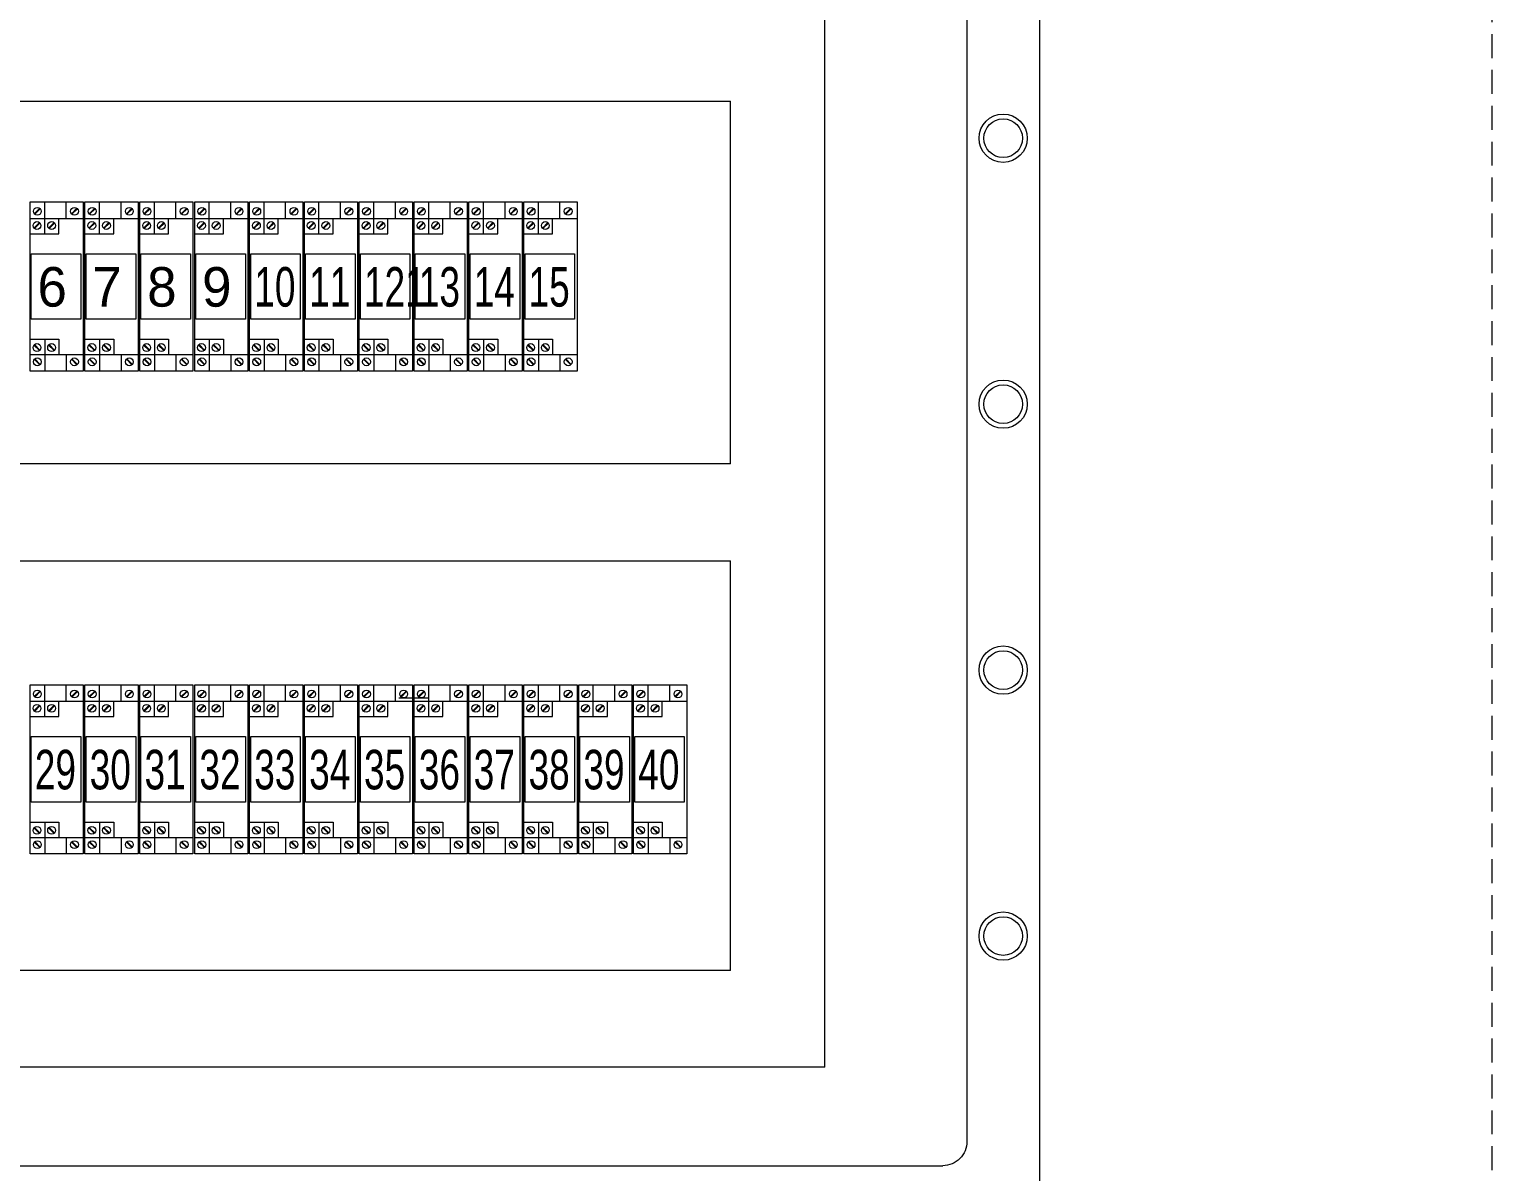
# Model space of a CAD drawing. Header units: millimetres. Extents: x 32721 to 72822, y 57624 to 123188.
# Drawn here: x 38246.3 to 38552.1, y 61669.5 to 61908.3 of the extents above; entities that cross this region are included whole.
import ezdxf

# ---------------------------------------------------------------- set-up
doc = ezdxf.new("R2010")
doc.units = ezdxf.units.MM
doc.header["$LTSCALE"] = 10
doc.linetypes.add('DASHED', pattern=[0.75, 0.5, -0.25])
doc.layers.add('1轮廓实线层', color=7, linetype='Continuous', lineweight=18)
doc.layers.add('6文字层', color=3, linetype='Continuous', lineweight=18)
doc.styles.add('样式 1', font='SIMYOU.TTF', dxfattribs={"width": 0.75})

msp = doc.modelspace()

# ---------------------------------------------------------------- linework, layer by layer
at = {"layer": '1轮廓实线层'}
for p, q in [((38412.67, 61691.33), (38412.67, 62024.15)), ((37814.55, 61893.25), (38392.96, 61893.25)), ((38392.96, 61817.44), (38392.96, 61893.25)), ((38392.96, 61817.44), (37814.55, 61817.44)), ((37814.55, 61797.22), (38392.96, 61797.22)), ((38392.96, 61711.54), (38392.96, 61797.22)), ((38392.96, 61711.54), (37814.55, 61711.54)), ((38412.67, 61691.33), (37794.84, 61691.33)), ((37770.18, 61670.74), (38437.33, 61670.74))]:
    msp.add_line(p, q, dxfattribs=at)
at = {"layer": '1轮廓实线层', "lineweight": 13}
for p, q in [((38246.46, 61872.22), (38257.58, 61872.22)), ((38246.46, 61836.84), (38246.46, 61872.22)), ((38249.51, 61869.34), (38249.51, 61872.22)), ((38254.02, 61868.76), (38254.02, 61872.22)), ((38257.58, 61872.22), (38257.58, 61836.84)), ((38257.94, 61872.22), (38269.05, 61872.22)), ((38257.94, 61836.84), (38257.94, 61872.22)), ((38260.99, 61869.34), (38260.99, 61872.22)), ((38265.49, 61868.76), (38265.49, 61872.22)), ((38269.05, 61872.22), (38269.05, 61836.84)), ((38269.41, 61872.22), (38280.53, 61872.22)), ((38269.41, 61836.84), (38269.41, 61872.22)), ((38272.46, 61869.34), (38272.46, 61872.22)), ((38276.96, 61868.76), (38276.96, 61872.22)), ((38280.53, 61872.22), (38280.53, 61836.84)), ((38280.88, 61872.22), (38292, 61872.22)), ((38280.88, 61836.84), (38280.88, 61872.22)), ((38283.93, 61869.34), (38283.93, 61872.22)), ((38288.44, 61868.76), (38288.44, 61872.22)), ((38292, 61872.22), (38292, 61836.84)), ((38292.36, 61872.22), (38303.47, 61872.22)), ((38292.36, 61836.84), (38292.36, 61872.22)), ((38295.4, 61869.34), (38295.4, 61872.22)), ((38299.91, 61868.76), (38299.91, 61872.22)), ((38303.47, 61872.22), (38303.47, 61836.84)), ((38303.83, 61872.22), (38314.95, 61872.22)), ((38303.83, 61836.84), (38303.83, 61872.22)), ((38306.88, 61869.34), (38306.88, 61872.22)), ((38311.38, 61868.76), (38311.38, 61872.22)), ((38314.95, 61872.22), (38314.95, 61836.84)), ((38315.3, 61872.22), (38326.42, 61872.22)), ((38315.3, 61836.84), (38315.3, 61872.22)), ((38318.35, 61869.34), (38318.35, 61872.22)), ((38322.86, 61868.76), (38322.86, 61872.22)), ((38326.42, 61872.22), (38326.42, 61836.84)), ((38326.77, 61872.22), (38337.89, 61872.22)), ((38326.77, 61836.84), (38326.77, 61872.22)), ((38329.82, 61869.34), (38329.82, 61872.22)), ((38334.33, 61868.76), (38334.33, 61872.22)), ((38337.89, 61872.22), (38337.89, 61836.84)), ((38338.25, 61872.22), (38349.37, 61872.22)), ((38338.25, 61836.84), (38338.25, 61872.22)), ((38341.3, 61869.34), (38341.3, 61872.22)), ((38345.8, 61868.76), (38345.8, 61872.22)), ((38349.37, 61872.22), (38349.37, 61836.84)), ((38349.72, 61872.22), (38360.84, 61872.22)), ((38349.72, 61836.84), (38349.72, 61872.22)), ((38352.77, 61869.34), (38352.77, 61872.22)), ((38357.28, 61868.76), (38357.28, 61872.22)), ((38360.84, 61872.22), (38360.84, 61836.84)), ((38246.46, 61868.76), (38257.58, 61868.76)), ((38247.34, 61869.73), (38248.5, 61870.9)), ((38247.44, 61869.63), (38248.6, 61870.79)), ((38249.51, 61865.55), (38249.51, 61869.34)), ((38252.46, 61865.55), (38252.46, 61868.76)), ((38255.11, 61869.73), (38256.27, 61870.9)), ((38255.21, 61869.63), (38256.38, 61870.79)), ((38257.94, 61868.76), (38269.05, 61868.76)), ((38258.81, 61869.73), (38259.97, 61870.9)), ((38258.91, 61869.63), (38260.08, 61870.79)), ((38260.99, 61865.55), (38260.99, 61869.34)), ((38263.94, 61865.55), (38263.94, 61868.76)), ((38266.59, 61869.73), (38267.75, 61870.9)), ((38266.69, 61869.63), (38267.85, 61870.79)), ((38269.41, 61868.76), (38280.53, 61868.76)), ((38270.28, 61869.73), (38271.45, 61870.9)), ((38270.39, 61869.63), (38271.55, 61870.79)), ((38272.46, 61865.55), (38272.46, 61869.34)), ((38275.41, 61865.55), (38275.41, 61868.76)), ((38278.06, 61869.73), (38279.22, 61870.9)), ((38278.16, 61869.63), (38279.32, 61870.79)), ((38280.88, 61868.76), (38292, 61868.76)), ((38281.76, 61869.73), (38282.92, 61870.9)), ((38281.86, 61869.63), (38283.02, 61870.79)), ((38283.93, 61865.55), (38283.93, 61869.34)), ((38286.88, 61865.55), (38286.88, 61868.76)), ((38289.53, 61869.73), (38290.69, 61870.9)), ((38289.63, 61869.63), (38290.79, 61870.79)), ((38292.36, 61868.76), (38303.47, 61868.76)), ((38293.23, 61869.73), (38294.39, 61870.9)), ((38293.33, 61869.63), (38294.49, 61870.79)), ((38295.4, 61865.55), (38295.4, 61869.34)), ((38298.36, 61865.55), (38298.36, 61868.76)), ((38301, 61869.73), (38302.17, 61870.9)), ((38301.11, 61869.63), (38302.27, 61870.79)), ((38303.83, 61868.76), (38314.95, 61868.76)), ((38304.7, 61869.73), (38305.87, 61870.9)), ((38304.81, 61869.63), (38305.97, 61870.79)), ((38306.88, 61865.55), (38306.88, 61869.34)), ((38309.83, 61865.55), (38309.83, 61868.76)), ((38312.48, 61869.73), (38313.64, 61870.9)), ((38312.58, 61869.63), (38313.74, 61870.79)), ((38315.3, 61868.76), (38326.42, 61868.76)), ((38316.18, 61869.73), (38317.34, 61870.9)), ((38316.28, 61869.63), (38317.44, 61870.79)), ((38318.35, 61865.55), (38318.35, 61869.34)), ((38321.3, 61865.55), (38321.3, 61868.76)), ((38323.95, 61869.73), (38325.11, 61870.9)), ((38324.05, 61869.63), (38325.21, 61870.79)), ((38326.77, 61868.76), (38337.89, 61868.76)), ((38327.65, 61869.73), (38328.81, 61870.9)), ((38327.75, 61869.63), (38328.91, 61870.79)), ((38329.82, 61865.55), (38329.82, 61869.34)), ((38332.78, 61865.55), (38332.78, 61868.76)), ((38335.42, 61869.73), (38336.59, 61870.9)), ((38335.53, 61869.63), (38336.69, 61870.79)), ((38338.25, 61868.76), (38349.37, 61868.76)), ((38339.12, 61869.73), (38340.29, 61870.9)), ((38339.23, 61869.63), (38340.39, 61870.79)), ((38341.3, 61865.55), (38341.3, 61869.34)), ((38344.25, 61865.55), (38344.25, 61868.76)), ((38346.9, 61869.73), (38348.06, 61870.9)), ((38347, 61869.63), (38348.16, 61870.79)), ((38349.72, 61868.76), (38360.84, 61868.76)), ((38350.6, 61869.73), (38351.76, 61870.9)), ((38350.7, 61869.63), (38351.86, 61870.79)), ((38352.77, 61865.55), (38352.77, 61869.34)), ((38355.72, 61865.55), (38355.72, 61868.76)), ((38358.37, 61869.73), (38359.53, 61870.9)), ((38358.47, 61869.63), (38359.63, 61870.79)), ((38246.46, 61865.55), (38252.46, 61865.55)), ((38247.26, 61866.75), (38248.43, 61867.91)), ((38247.37, 61866.65), (38248.53, 61867.81)), ((38250.33, 61866.75), (38251.49, 61867.91)), ((38250.43, 61866.65), (38251.59, 61867.81)), ((38257.94, 61865.55), (38263.94, 61865.55)), ((38258.74, 61866.75), (38259.9, 61867.91)), ((38258.84, 61866.65), (38260, 61867.81)), ((38261.8, 61866.75), (38262.96, 61867.91)), ((38261.9, 61866.65), (38263.06, 61867.81)), ((38269.41, 61865.55), (38275.41, 61865.55)), ((38270.21, 61866.75), (38271.37, 61867.91)), ((38270.31, 61866.65), (38271.47, 61867.81)), ((38273.27, 61866.75), (38274.44, 61867.91)), ((38273.38, 61866.65), (38274.54, 61867.81)), ((38280.88, 61865.55), (38286.88, 61865.55)), ((38281.68, 61866.75), (38282.85, 61867.91)), ((38281.79, 61866.65), (38282.95, 61867.81)), ((38284.75, 61866.75), (38285.91, 61867.91)), ((38284.85, 61866.65), (38286.01, 61867.81)), ((38292.36, 61865.55), (38298.36, 61865.55)), ((38293.16, 61866.75), (38294.32, 61867.91)), ((38293.26, 61866.65), (38294.42, 61867.81)), ((38296.22, 61866.75), (38297.38, 61867.91)), ((38296.32, 61866.65), (38297.48, 61867.81)), ((38303.83, 61865.55), (38309.83, 61865.55)), ((38304.63, 61866.75), (38305.79, 61867.91)), ((38304.73, 61866.65), (38305.89, 61867.81)), ((38307.69, 61866.75), (38308.85, 61867.91)), ((38307.79, 61866.65), (38308.96, 61867.81)), ((38315.3, 61865.55), (38321.3, 61865.55)), ((38316.1, 61866.75), (38317.26, 61867.91)), ((38316.2, 61866.65), (38317.37, 61867.81)), ((38319.17, 61866.75), (38320.33, 61867.91)), ((38319.27, 61866.65), (38320.43, 61867.81)), ((38326.77, 61865.55), (38332.78, 61865.55)), ((38327.58, 61866.75), (38328.74, 61867.91)), ((38327.68, 61866.65), (38328.84, 61867.81)), ((38330.64, 61866.75), (38331.8, 61867.91)), ((38330.74, 61866.65), (38331.9, 61867.81)), ((38338.25, 61865.55), (38344.25, 61865.55)), ((38339.05, 61866.75), (38340.21, 61867.91)), ((38339.15, 61866.65), (38340.31, 61867.81)), ((38342.11, 61866.75), (38343.27, 61867.91)), ((38342.21, 61866.65), (38343.38, 61867.81)), ((38349.72, 61865.55), (38355.72, 61865.55)), ((38350.52, 61866.75), (38351.68, 61867.91)), ((38350.62, 61866.65), (38351.79, 61867.81)), ((38353.59, 61866.75), (38354.75, 61867.91)), ((38353.69, 61866.65), (38354.85, 61867.81)), ((38246.46, 61843.5), (38252.46, 61843.5)), ((38247.26, 61842.3), (38248.43, 61841.14)), ((38247.37, 61842.4), (38248.53, 61841.24)), ((38249.51, 61843.5), (38249.51, 61839.71)), ((38250.33, 61842.3), (38251.49, 61841.14)), ((38250.43, 61842.4), (38251.59, 61841.24)), ((38252.46, 61843.5), (38252.46, 61840.29)), ((38257.94, 61843.5), (38263.94, 61843.5)), ((38258.74, 61842.3), (38259.9, 61841.14)), ((38258.84, 61842.4), (38260, 61841.24)), ((38260.99, 61843.5), (38260.99, 61839.71)), ((38261.8, 61842.3), (38262.96, 61841.14)), ((38261.9, 61842.4), (38263.06, 61841.24)), ((38263.94, 61843.5), (38263.94, 61840.29)), ((38269.41, 61843.5), (38275.41, 61843.5)), ((38270.21, 61842.3), (38271.37, 61841.14)), ((38270.31, 61842.4), (38271.47, 61841.24)), ((38272.46, 61843.5), (38272.46, 61839.71)), ((38273.27, 61842.3), (38274.44, 61841.14)), ((38273.38, 61842.4), (38274.54, 61841.24)), ((38275.41, 61843.5), (38275.41, 61840.29)), ((38280.88, 61843.5), (38286.88, 61843.5)), ((38281.68, 61842.3), (38282.85, 61841.14)), ((38281.79, 61842.4), (38282.95, 61841.24)), ((38283.93, 61843.5), (38283.93, 61839.71)), ((38284.75, 61842.3), (38285.91, 61841.14)), ((38284.85, 61842.4), (38286.01, 61841.24)), ((38286.88, 61843.5), (38286.88, 61840.29)), ((38292.36, 61843.5), (38298.36, 61843.5)), ((38293.16, 61842.3), (38294.32, 61841.14)), ((38293.26, 61842.4), (38294.42, 61841.24)), ((38295.4, 61843.5), (38295.4, 61839.71)), ((38296.22, 61842.3), (38297.38, 61841.14)), ((38296.32, 61842.4), (38297.48, 61841.24)), ((38298.36, 61843.5), (38298.36, 61840.29)), ((38303.83, 61843.5), (38309.83, 61843.5)), ((38304.63, 61842.3), (38305.79, 61841.14)), ((38304.73, 61842.4), (38305.89, 61841.24)), ((38306.88, 61843.5), (38306.88, 61839.71)), ((38307.69, 61842.3), (38308.85, 61841.14)), ((38307.79, 61842.4), (38308.96, 61841.24)), ((38309.83, 61843.5), (38309.83, 61840.29)), ((38315.3, 61843.5), (38321.3, 61843.5)), ((38316.1, 61842.3), (38317.26, 61841.14)), ((38316.2, 61842.4), (38317.37, 61841.24)), ((38318.35, 61843.5), (38318.35, 61839.71)), ((38319.17, 61842.3), (38320.33, 61841.14)), ((38319.27, 61842.4), (38320.43, 61841.24)), ((38321.3, 61843.5), (38321.3, 61840.29)), ((38326.77, 61843.5), (38332.78, 61843.5)), ((38327.58, 61842.3), (38328.74, 61841.14)), ((38327.68, 61842.4), (38328.84, 61841.24)), ((38329.82, 61843.5), (38329.82, 61839.71)), ((38330.64, 61842.3), (38331.8, 61841.14)), ((38330.74, 61842.4), (38331.9, 61841.24)), ((38332.78, 61843.5), (38332.78, 61840.29)), ((38338.25, 61843.5), (38344.25, 61843.5)), ((38339.05, 61842.3), (38340.21, 61841.14)), ((38339.15, 61842.4), (38340.31, 61841.24)), ((38341.3, 61843.5), (38341.3, 61839.71)), ((38342.11, 61842.3), (38343.27, 61841.14)), ((38342.21, 61842.4), (38343.38, 61841.24)), ((38344.25, 61843.5), (38344.25, 61840.29)), ((38349.72, 61843.5), (38355.72, 61843.5)), ((38350.52, 61842.3), (38351.68, 61841.14)), ((38350.62, 61842.4), (38351.79, 61841.24)), ((38352.77, 61843.5), (38352.77, 61839.71)), ((38353.59, 61842.3), (38354.75, 61841.14)), ((38353.69, 61842.4), (38354.85, 61841.24)), ((38355.72, 61843.5), (38355.72, 61840.29)), ((38246.46, 61840.29), (38257.58, 61840.29)), ((38247.34, 61839.32), (38248.5, 61838.16)), ((38247.44, 61839.42), (38248.6, 61838.26)), ((38249.51, 61839.71), (38249.51, 61836.84)), ((38254.02, 61840.29), (38254.02, 61836.84)), ((38255.11, 61839.32), (38256.27, 61838.16)), ((38255.21, 61839.42), (38256.38, 61838.26)), ((38257.94, 61840.29), (38269.05, 61840.29)), ((38258.81, 61839.32), (38259.97, 61838.16)), ((38258.91, 61839.42), (38260.08, 61838.26)), ((38260.99, 61839.71), (38260.99, 61836.84)), ((38265.49, 61840.29), (38265.49, 61836.84)), ((38266.59, 61839.32), (38267.75, 61838.16)), ((38266.69, 61839.42), (38267.85, 61838.26)), ((38269.41, 61840.29), (38280.53, 61840.29)), ((38270.28, 61839.32), (38271.45, 61838.16)), ((38270.39, 61839.42), (38271.55, 61838.26)), ((38272.46, 61839.71), (38272.46, 61836.84)), ((38276.96, 61840.29), (38276.96, 61836.84)), ((38278.06, 61839.32), (38279.22, 61838.16)), ((38278.16, 61839.42), (38279.32, 61838.26)), ((38280.88, 61840.29), (38292, 61840.29)), ((38281.76, 61839.32), (38282.92, 61838.16)), ((38281.86, 61839.42), (38283.02, 61838.26)), ((38283.93, 61839.71), (38283.93, 61836.84)), ((38288.44, 61840.29), (38288.44, 61836.84)), ((38289.53, 61839.32), (38290.69, 61838.16)), ((38289.63, 61839.42), (38290.79, 61838.26)), ((38292.36, 61840.29), (38303.47, 61840.29)), ((38293.23, 61839.32), (38294.39, 61838.16)), ((38293.33, 61839.42), (38294.49, 61838.26)), ((38295.4, 61839.71), (38295.4, 61836.84)), ((38299.91, 61840.29), (38299.91, 61836.84)), ((38301, 61839.32), (38302.17, 61838.16)), ((38301.11, 61839.42), (38302.27, 61838.26)), ((38303.83, 61840.29), (38314.95, 61840.29)), ((38304.7, 61839.32), (38305.87, 61838.16)), ((38304.81, 61839.42), (38305.97, 61838.26)), ((38306.88, 61839.71), (38306.88, 61836.84)), ((38311.38, 61840.29), (38311.38, 61836.84)), ((38312.48, 61839.32), (38313.64, 61838.16)), ((38312.58, 61839.42), (38313.74, 61838.26)), ((38315.3, 61840.29), (38326.42, 61840.29)), ((38316.18, 61839.32), (38317.34, 61838.16)), ((38316.28, 61839.42), (38317.44, 61838.26)), ((38318.35, 61839.71), (38318.35, 61836.84)), ((38322.86, 61840.29), (38322.86, 61836.84)), ((38323.95, 61839.32), (38325.11, 61838.16)), ((38324.05, 61839.42), (38325.21, 61838.26)), ((38326.77, 61840.29), (38337.89, 61840.29)), ((38327.65, 61839.32), (38328.81, 61838.16)), ((38327.75, 61839.42), (38328.91, 61838.26)), ((38329.82, 61839.71), (38329.82, 61836.84)), ((38334.33, 61840.29), (38334.33, 61836.84)), ((38335.42, 61839.32), (38336.59, 61838.16)), ((38335.53, 61839.42), (38336.69, 61838.26)), ((38338.25, 61840.29), (38349.37, 61840.29)), ((38339.12, 61839.32), (38340.29, 61838.16)), ((38339.23, 61839.42), (38340.39, 61838.26)), ((38341.3, 61839.71), (38341.3, 61836.84)), ((38345.8, 61840.29), (38345.8, 61836.84)), ((38346.9, 61839.32), (38348.06, 61838.16)), ((38347, 61839.42), (38348.16, 61838.26)), ((38349.72, 61840.29), (38360.84, 61840.29)), ((38350.6, 61839.32), (38351.76, 61838.16)), ((38350.7, 61839.42), (38351.86, 61838.26)), ((38352.77, 61839.71), (38352.77, 61836.84)), ((38357.28, 61840.29), (38357.28, 61836.84)), ((38358.37, 61839.32), (38359.53, 61838.16)), ((38358.47, 61839.42), (38359.63, 61838.26)), ((38257.58, 61836.84), (38246.46, 61836.84)), ((38269.05, 61836.84), (38257.94, 61836.84)), ((38280.53, 61836.84), (38269.41, 61836.84)), ((38292, 61836.84), (38280.88, 61836.84)), ((38303.47, 61836.84), (38292.36, 61836.84)), ((38314.95, 61836.84), (38303.83, 61836.84)), ((38326.42, 61836.84), (38315.3, 61836.84)), ((38337.89, 61836.84), (38326.77, 61836.84)), ((38349.37, 61836.84), (38338.25, 61836.84)), ((38360.84, 61836.84), (38349.72, 61836.84)), ((38246.46, 61771.29), (38257.58, 61771.29)), ((38246.46, 61735.91), (38246.46, 61771.29)), ((38249.51, 61768.41), (38249.51, 61771.29)), ((38254.02, 61767.83), (38254.02, 61771.29)), ((38257.58, 61771.29), (38257.58, 61735.91)), ((38257.94, 61771.29), (38269.05, 61771.29)), ((38257.94, 61735.91), (38257.94, 61771.29)), ((38260.99, 61768.41), (38260.99, 61771.29)), ((38265.49, 61767.83), (38265.49, 61771.29)), ((38269.05, 61771.29), (38269.05, 61735.91)), ((38269.41, 61771.29), (38280.53, 61771.29)), ((38269.41, 61735.91), (38269.41, 61771.29)), ((38272.46, 61768.41), (38272.46, 61771.29)), ((38276.96, 61767.83), (38276.96, 61771.29)), ((38280.53, 61771.29), (38280.53, 61735.91)), ((38280.88, 61771.29), (38292, 61771.29)), ((38280.88, 61735.91), (38280.88, 61771.29)), ((38283.93, 61768.41), (38283.93, 61771.29)), ((38288.44, 61767.83), (38288.44, 61771.29)), ((38292, 61771.29), (38292, 61735.91)), ((38292.36, 61771.29), (38303.47, 61771.29)), ((38292.36, 61735.91), (38292.36, 61771.29)), ((38295.4, 61768.41), (38295.4, 61771.29)), ((38299.91, 61767.83), (38299.91, 61771.29)), ((38303.47, 61771.29), (38303.47, 61735.91)), ((38303.83, 61771.29), (38314.95, 61771.29)), ((38303.83, 61735.91), (38303.83, 61771.29)), ((38306.88, 61768.41), (38306.88, 61771.29)), ((38311.38, 61767.83), (38311.38, 61771.29)), ((38314.95, 61771.29), (38314.95, 61735.91)), ((38315.3, 61771.29), (38326.42, 61771.29)), ((38315.3, 61735.91), (38315.3, 61771.29)), ((38318.35, 61768.41), (38318.35, 61771.29)), ((38322.86, 61767.83), (38322.86, 61771.29)), ((38326.42, 61771.29), (38326.42, 61735.91)), ((38326.77, 61771.29), (38337.89, 61771.29)), ((38326.77, 61735.91), (38326.77, 61771.29)), ((38329.82, 61768.41), (38329.82, 61771.29)), ((38334.33, 61767.83), (38334.33, 61771.29)), ((38337.89, 61771.29), (38337.89, 61735.91)), ((38338.25, 61771.29), (38349.37, 61771.29)), ((38338.25, 61735.91), (38338.25, 61771.29)), ((38341.3, 61768.41), (38341.3, 61771.29)), ((38345.8, 61767.83), (38345.8, 61771.29)), ((38349.37, 61771.29), (38349.37, 61735.91)), ((38349.72, 61771.29), (38360.84, 61771.29)), ((38349.72, 61735.91), (38349.72, 61771.29)), ((38352.77, 61768.41), (38352.77, 61771.29)), ((38357.28, 61767.83), (38357.28, 61771.29)), ((38360.84, 61771.29), (38360.84, 61735.91)), ((38361.19, 61771.29), (38372.31, 61771.29)), ((38361.19, 61735.91), (38361.19, 61771.29)), ((38364.24, 61768.41), (38364.24, 61771.29)), ((38368.75, 61767.83), (38368.75, 61771.29)), ((38372.31, 61771.29), (38372.31, 61735.91)), ((38372.67, 61771.29), (38383.79, 61771.29)), ((38372.67, 61735.91), (38372.67, 61771.29)), ((38375.72, 61768.41), (38375.72, 61771.29)), ((38380.22, 61767.83), (38380.22, 61771.29)), ((38383.79, 61771.29), (38383.79, 61735.91)), ((38246.46, 61767.83), (38257.58, 61767.83)), ((38247.34, 61768.81), (38248.5, 61769.97)), ((38247.44, 61768.71), (38248.6, 61769.87)), ((38249.51, 61764.63), (38249.51, 61768.41)), ((38252.46, 61764.63), (38252.46, 61767.83)), ((38255.11, 61768.81), (38256.27, 61769.97)), ((38255.21, 61768.71), (38256.38, 61769.87)), ((38257.94, 61767.83), (38269.05, 61767.83)), ((38258.81, 61768.81), (38259.97, 61769.97)), ((38258.91, 61768.71), (38260.08, 61769.87)), ((38260.99, 61764.63), (38260.99, 61768.41)), ((38263.94, 61764.63), (38263.94, 61767.83)), ((38266.59, 61768.81), (38267.75, 61769.97)), ((38266.69, 61768.71), (38267.85, 61769.87)), ((38269.41, 61767.83), (38280.53, 61767.83)), ((38270.28, 61768.81), (38271.45, 61769.97)), ((38270.39, 61768.71), (38271.55, 61769.87)), ((38272.46, 61764.63), (38272.46, 61768.41)), ((38275.41, 61764.63), (38275.41, 61767.83)), ((38278.06, 61768.81), (38279.22, 61769.97)), ((38278.16, 61768.71), (38279.32, 61769.87)), ((38280.88, 61767.83), (38292, 61767.83)), ((38281.76, 61768.81), (38282.92, 61769.97)), ((38281.86, 61768.71), (38283.02, 61769.87)), ((38283.93, 61764.63), (38283.93, 61768.41)), ((38286.88, 61764.63), (38286.88, 61767.83)), ((38289.53, 61768.81), (38290.69, 61769.97)), ((38289.63, 61768.71), (38290.79, 61769.87)), ((38292.36, 61767.83), (38303.47, 61767.83)), ((38293.23, 61768.81), (38294.39, 61769.97)), ((38293.33, 61768.71), (38294.49, 61769.87)), ((38295.4, 61764.63), (38295.4, 61768.41)), ((38298.36, 61764.63), (38298.36, 61767.83)), ((38301, 61768.81), (38302.17, 61769.97)), ((38301.11, 61768.71), (38302.27, 61769.87)), ((38303.83, 61767.83), (38314.95, 61767.83)), ((38304.7, 61768.81), (38305.87, 61769.97)), ((38304.81, 61768.71), (38305.97, 61769.87)), ((38306.88, 61764.63), (38306.88, 61768.41)), ((38309.83, 61764.63), (38309.83, 61767.83)), ((38312.48, 61768.81), (38313.64, 61769.97)), ((38312.58, 61768.71), (38313.74, 61769.87)), ((38315.3, 61767.83), (38326.42, 61767.83)), ((38316.18, 61768.81), (38317.34, 61769.97)), ((38316.28, 61768.71), (38317.44, 61769.87)), ((38318.35, 61764.63), (38318.35, 61768.41)), ((38321.3, 61764.63), (38321.3, 61767.83)), ((38328.14, 61768.49), (38323.59, 61768.49)), ((38323.95, 61768.81), (38325.11, 61769.97)), ((38324.05, 61768.71), (38325.21, 61769.87)), ((38328.77, 61768.49), (38324.22, 61768.49)), ((38329.8, 61768.49), (38325.25, 61768.49)), ((38326.77, 61767.83), (38337.89, 61767.83)), ((38327.65, 61768.81), (38328.81, 61769.97)), ((38327.75, 61768.71), (38328.91, 61769.87)), ((38329.82, 61764.63), (38329.82, 61768.41)), ((38332.78, 61764.63), (38332.78, 61767.83)), ((38335.42, 61768.81), (38336.59, 61769.97)), ((38335.53, 61768.71), (38336.69, 61769.87)), ((38338.25, 61767.83), (38349.37, 61767.83)), ((38339.12, 61768.81), (38340.29, 61769.97)), ((38339.23, 61768.71), (38340.39, 61769.87)), ((38341.3, 61764.63), (38341.3, 61768.41)), ((38344.25, 61764.63), (38344.25, 61767.83)), ((38346.9, 61768.81), (38348.06, 61769.97)), ((38347, 61768.71), (38348.16, 61769.87)), ((38349.72, 61767.83), (38360.84, 61767.83)), ((38350.6, 61768.81), (38351.76, 61769.97)), ((38350.7, 61768.71), (38351.86, 61769.87)), ((38352.77, 61764.63), (38352.77, 61768.41)), ((38355.72, 61764.63), (38355.72, 61767.83)), ((38358.37, 61768.81), (38359.53, 61769.97)), ((38358.47, 61768.71), (38359.63, 61769.87)), ((38361.19, 61767.83), (38372.31, 61767.83)), ((38362.07, 61768.81), (38363.23, 61769.97)), ((38362.17, 61768.71), (38363.33, 61769.87)), ((38364.24, 61764.63), (38364.24, 61768.41)), ((38367.19, 61764.63), (38367.19, 61767.83)), ((38369.84, 61768.81), (38371, 61769.97)), ((38369.95, 61768.71), (38371.11, 61769.87)), ((38372.67, 61767.83), (38383.79, 61767.83)), ((38373.54, 61768.81), (38374.7, 61769.97)), ((38373.64, 61768.71), (38374.81, 61769.87)), ((38375.72, 61764.63), (38375.72, 61768.41)), ((38378.67, 61764.63), (38378.67, 61767.83)), ((38381.32, 61768.81), (38382.48, 61769.97)), ((38381.42, 61768.71), (38382.58, 61769.87)), ((38246.46, 61764.63), (38252.46, 61764.63)), ((38247.26, 61765.83), (38248.43, 61766.99)), ((38247.37, 61765.72), (38248.53, 61766.89)), ((38250.33, 61765.83), (38251.49, 61766.99)), ((38250.43, 61765.72), (38251.59, 61766.89)), ((38257.94, 61764.63), (38263.94, 61764.63)), ((38258.74, 61765.83), (38259.9, 61766.99)), ((38258.84, 61765.72), (38260, 61766.89)), ((38261.8, 61765.83), (38262.96, 61766.99)), ((38261.9, 61765.72), (38263.06, 61766.89)), ((38269.41, 61764.63), (38275.41, 61764.63)), ((38270.21, 61765.83), (38271.37, 61766.99)), ((38270.31, 61765.72), (38271.47, 61766.89)), ((38273.27, 61765.83), (38274.44, 61766.99)), ((38273.38, 61765.72), (38274.54, 61766.89)), ((38280.88, 61764.63), (38286.88, 61764.63)), ((38281.68, 61765.83), (38282.85, 61766.99)), ((38281.79, 61765.72), (38282.95, 61766.89)), ((38284.75, 61765.83), (38285.91, 61766.99)), ((38284.85, 61765.72), (38286.01, 61766.89)), ((38292.36, 61764.63), (38298.36, 61764.63)), ((38293.16, 61765.83), (38294.32, 61766.99)), ((38293.26, 61765.72), (38294.42, 61766.89)), ((38296.22, 61765.83), (38297.38, 61766.99)), ((38296.32, 61765.72), (38297.48, 61766.89)), ((38303.83, 61764.63), (38309.83, 61764.63)), ((38304.63, 61765.83), (38305.79, 61766.99)), ((38304.73, 61765.72), (38305.89, 61766.89)), ((38307.69, 61765.83), (38308.85, 61766.99)), ((38307.79, 61765.72), (38308.96, 61766.89)), ((38315.3, 61764.63), (38321.3, 61764.63)), ((38316.1, 61765.83), (38317.26, 61766.99)), ((38316.2, 61765.72), (38317.37, 61766.89)), ((38319.17, 61765.83), (38320.33, 61766.99)), ((38319.27, 61765.72), (38320.43, 61766.89)), ((38326.77, 61764.63), (38332.78, 61764.63)), ((38327.58, 61765.83), (38328.74, 61766.99)), ((38327.68, 61765.72), (38328.84, 61766.89)), ((38330.64, 61765.83), (38331.8, 61766.99)), ((38330.74, 61765.72), (38331.9, 61766.89)), ((38338.25, 61764.63), (38344.25, 61764.63)), ((38339.05, 61765.83), (38340.21, 61766.99)), ((38339.15, 61765.72), (38340.31, 61766.89)), ((38342.11, 61765.83), (38343.27, 61766.99)), ((38342.21, 61765.72), (38343.38, 61766.89)), ((38349.72, 61764.63), (38355.72, 61764.63)), ((38350.52, 61765.83), (38351.68, 61766.99)), ((38350.62, 61765.72), (38351.79, 61766.89)), ((38353.59, 61765.83), (38354.75, 61766.99)), ((38353.69, 61765.72), (38354.85, 61766.89)), ((38361.19, 61764.63), (38367.19, 61764.63)), ((38362, 61765.83), (38363.16, 61766.99)), ((38362.1, 61765.72), (38363.26, 61766.89)), ((38365.06, 61765.83), (38366.22, 61766.99)), ((38365.16, 61765.72), (38366.32, 61766.89)), ((38372.67, 61764.63), (38378.67, 61764.63)), ((38373.47, 61765.83), (38374.63, 61766.99)), ((38373.57, 61765.72), (38374.73, 61766.89)), ((38376.53, 61765.83), (38377.69, 61766.99)), ((38376.63, 61765.72), (38377.8, 61766.89)), ((38246.46, 61742.57), (38252.46, 61742.57)), ((38247.26, 61741.37), (38248.43, 61740.21)), ((38247.37, 61741.47), (38248.53, 61740.31)), ((38249.51, 61742.57), (38249.51, 61738.78)), ((38250.33, 61741.37), (38251.49, 61740.21)), ((38250.43, 61741.47), (38251.59, 61740.31)), ((38252.46, 61742.57), (38252.46, 61739.36)), ((38257.94, 61742.57), (38263.94, 61742.57)), ((38258.74, 61741.37), (38259.9, 61740.21)), ((38258.84, 61741.47), (38260, 61740.31)), ((38260.99, 61742.57), (38260.99, 61738.78)), ((38261.8, 61741.37), (38262.96, 61740.21)), ((38261.9, 61741.47), (38263.06, 61740.31)), ((38263.94, 61742.57), (38263.94, 61739.36)), ((38269.41, 61742.57), (38275.41, 61742.57)), ((38270.21, 61741.37), (38271.37, 61740.21)), ((38270.31, 61741.47), (38271.47, 61740.31)), ((38272.46, 61742.57), (38272.46, 61738.78)), ((38273.27, 61741.37), (38274.44, 61740.21)), ((38273.38, 61741.47), (38274.54, 61740.31)), ((38275.41, 61742.57), (38275.41, 61739.36)), ((38280.88, 61742.57), (38286.88, 61742.57)), ((38281.68, 61741.37), (38282.85, 61740.21)), ((38281.79, 61741.47), (38282.95, 61740.31)), ((38283.93, 61742.57), (38283.93, 61738.78)), ((38284.75, 61741.37), (38285.91, 61740.21)), ((38284.85, 61741.47), (38286.01, 61740.31)), ((38286.88, 61742.57), (38286.88, 61739.36)), ((38292.36, 61742.57), (38298.36, 61742.57)), ((38293.16, 61741.37), (38294.32, 61740.21)), ((38293.26, 61741.47), (38294.42, 61740.31)), ((38295.4, 61742.57), (38295.4, 61738.78)), ((38296.22, 61741.37), (38297.38, 61740.21)), ((38296.32, 61741.47), (38297.48, 61740.31)), ((38298.36, 61742.57), (38298.36, 61739.36)), ((38303.83, 61742.57), (38309.83, 61742.57)), ((38304.63, 61741.37), (38305.79, 61740.21)), ((38304.73, 61741.47), (38305.89, 61740.31)), ((38306.88, 61742.57), (38306.88, 61738.78)), ((38307.69, 61741.37), (38308.85, 61740.21)), ((38307.79, 61741.47), (38308.96, 61740.31)), ((38309.83, 61742.57), (38309.83, 61739.36)), ((38315.3, 61742.57), (38321.3, 61742.57)), ((38316.1, 61741.37), (38317.26, 61740.21)), ((38316.2, 61741.47), (38317.37, 61740.31)), ((38318.35, 61742.57), (38318.35, 61738.78)), ((38319.17, 61741.37), (38320.33, 61740.21)), ((38319.27, 61741.47), (38320.43, 61740.31)), ((38321.3, 61742.57), (38321.3, 61739.36)), ((38326.77, 61742.57), (38332.78, 61742.57)), ((38327.58, 61741.37), (38328.74, 61740.21)), ((38327.68, 61741.47), (38328.84, 61740.31)), ((38329.82, 61742.57), (38329.82, 61738.78)), ((38330.64, 61741.37), (38331.8, 61740.21)), ((38330.74, 61741.47), (38331.9, 61740.31)), ((38332.78, 61742.57), (38332.78, 61739.36)), ((38338.25, 61742.57), (38344.25, 61742.57)), ((38339.05, 61741.37), (38340.21, 61740.21)), ((38339.15, 61741.47), (38340.31, 61740.31)), ((38341.3, 61742.57), (38341.3, 61738.78)), ((38342.11, 61741.37), (38343.27, 61740.21)), ((38342.21, 61741.47), (38343.38, 61740.31)), ((38344.25, 61742.57), (38344.25, 61739.36)), ((38349.72, 61742.57), (38355.72, 61742.57)), ((38350.52, 61741.37), (38351.68, 61740.21)), ((38350.62, 61741.47), (38351.79, 61740.31)), ((38352.77, 61742.57), (38352.77, 61738.78)), ((38353.59, 61741.37), (38354.75, 61740.21)), ((38353.69, 61741.47), (38354.85, 61740.31)), ((38355.72, 61742.57), (38355.72, 61739.36)), ((38361.19, 61742.57), (38367.19, 61742.57)), ((38362, 61741.37), (38363.16, 61740.21)), ((38362.1, 61741.47), (38363.26, 61740.31)), ((38364.24, 61742.57), (38364.24, 61738.78)), ((38365.06, 61741.37), (38366.22, 61740.21)), ((38365.16, 61741.47), (38366.32, 61740.31)), ((38367.19, 61742.57), (38367.19, 61739.36)), ((38372.67, 61742.57), (38378.67, 61742.57)), ((38373.47, 61741.37), (38374.63, 61740.21)), ((38373.57, 61741.47), (38374.73, 61740.31)), ((38375.72, 61742.57), (38375.72, 61738.78)), ((38376.53, 61741.37), (38377.69, 61740.21)), ((38376.63, 61741.47), (38377.8, 61740.31)), ((38378.67, 61742.57), (38378.67, 61739.36)), ((38246.46, 61739.36), (38257.58, 61739.36)), ((38247.34, 61738.39), (38248.5, 61737.23)), ((38247.44, 61738.49), (38248.6, 61737.33)), ((38249.51, 61738.78), (38249.51, 61735.91)), ((38254.02, 61739.36), (38254.02, 61735.91)), ((38255.11, 61738.39), (38256.27, 61737.23)), ((38255.21, 61738.49), (38256.38, 61737.33)), ((38257.94, 61739.36), (38269.05, 61739.36)), ((38258.81, 61738.39), (38259.97, 61737.23)), ((38258.91, 61738.49), (38260.08, 61737.33)), ((38260.99, 61738.78), (38260.99, 61735.91)), ((38265.49, 61739.36), (38265.49, 61735.91)), ((38266.59, 61738.39), (38267.75, 61737.23)), ((38266.69, 61738.49), (38267.85, 61737.33)), ((38269.41, 61739.36), (38280.53, 61739.36)), ((38270.28, 61738.39), (38271.45, 61737.23)), ((38270.39, 61738.49), (38271.55, 61737.33)), ((38272.46, 61738.78), (38272.46, 61735.91)), ((38276.96, 61739.36), (38276.96, 61735.91)), ((38278.06, 61738.39), (38279.22, 61737.23)), ((38278.16, 61738.49), (38279.32, 61737.33)), ((38280.88, 61739.36), (38292, 61739.36)), ((38281.76, 61738.39), (38282.92, 61737.23)), ((38281.86, 61738.49), (38283.02, 61737.33)), ((38283.93, 61738.78), (38283.93, 61735.91)), ((38288.44, 61739.36), (38288.44, 61735.91)), ((38289.53, 61738.39), (38290.69, 61737.23)), ((38289.63, 61738.49), (38290.79, 61737.33)), ((38292.36, 61739.36), (38303.47, 61739.36)), ((38293.23, 61738.39), (38294.39, 61737.23)), ((38293.33, 61738.49), (38294.49, 61737.33)), ((38295.4, 61738.78), (38295.4, 61735.91)), ((38299.91, 61739.36), (38299.91, 61735.91)), ((38301, 61738.39), (38302.17, 61737.23)), ((38301.11, 61738.49), (38302.27, 61737.33)), ((38303.83, 61739.36), (38314.95, 61739.36)), ((38304.7, 61738.39), (38305.87, 61737.23)), ((38304.81, 61738.49), (38305.97, 61737.33)), ((38306.88, 61738.78), (38306.88, 61735.91)), ((38311.38, 61739.36), (38311.38, 61735.91)), ((38312.48, 61738.39), (38313.64, 61737.23)), ((38312.58, 61738.49), (38313.74, 61737.33)), ((38315.3, 61739.36), (38326.42, 61739.36)), ((38316.18, 61738.39), (38317.34, 61737.23)), ((38316.28, 61738.49), (38317.44, 61737.33)), ((38318.35, 61738.78), (38318.35, 61735.91)), ((38322.86, 61739.36), (38322.86, 61735.91)), ((38323.95, 61738.39), (38325.11, 61737.23)), ((38324.05, 61738.49), (38325.21, 61737.33)), ((38326.77, 61739.36), (38337.89, 61739.36)), ((38327.65, 61738.39), (38328.81, 61737.23)), ((38327.75, 61738.49), (38328.91, 61737.33)), ((38329.82, 61738.78), (38329.82, 61735.91)), ((38334.33, 61739.36), (38334.33, 61735.91)), ((38335.42, 61738.39), (38336.59, 61737.23)), ((38335.53, 61738.49), (38336.69, 61737.33)), ((38338.25, 61739.36), (38349.37, 61739.36)), ((38339.12, 61738.39), (38340.29, 61737.23)), ((38339.23, 61738.49), (38340.39, 61737.33)), ((38341.3, 61738.78), (38341.3, 61735.91)), ((38345.8, 61739.36), (38345.8, 61735.91)), ((38346.9, 61738.39), (38348.06, 61737.23)), ((38347, 61738.49), (38348.16, 61737.33)), ((38349.72, 61739.36), (38360.84, 61739.36)), ((38350.6, 61738.39), (38351.76, 61737.23)), ((38350.7, 61738.49), (38351.86, 61737.33)), ((38352.77, 61738.78), (38352.77, 61735.91)), ((38357.28, 61739.36), (38357.28, 61735.91)), ((38358.37, 61738.39), (38359.53, 61737.23)), ((38358.47, 61738.49), (38359.63, 61737.33)), ((38361.19, 61739.36), (38372.31, 61739.36)), ((38362.07, 61738.39), (38363.23, 61737.23)), ((38362.17, 61738.49), (38363.33, 61737.33)), ((38364.24, 61738.78), (38364.24, 61735.91)), ((38368.75, 61739.36), (38368.75, 61735.91)), ((38369.84, 61738.39), (38371, 61737.23)), ((38369.95, 61738.49), (38371.11, 61737.33)), ((38372.67, 61739.36), (38383.79, 61739.36)), ((38373.54, 61738.39), (38374.7, 61737.23)), ((38373.64, 61738.49), (38374.81, 61737.33)), ((38375.72, 61738.78), (38375.72, 61735.91)), ((38380.22, 61739.36), (38380.22, 61735.91)), ((38381.32, 61738.39), (38382.48, 61737.23)), ((38381.42, 61738.49), (38382.58, 61737.33)), ((38257.58, 61735.91), (38246.46, 61735.91)), ((38269.05, 61735.91), (38257.94, 61735.91)), ((38280.53, 61735.91), (38269.41, 61735.91)), ((38292, 61735.91), (38280.88, 61735.91)), ((38303.47, 61735.91), (38292.36, 61735.91)), ((38314.95, 61735.91), (38303.83, 61735.91)), ((38326.42, 61735.91), (38315.3, 61735.91)), ((38337.89, 61735.91), (38326.77, 61735.91)), ((38349.37, 61735.91), (38338.25, 61735.91)), ((38360.84, 61735.91), (38349.72, 61735.91)), ((38372.31, 61735.91), (38361.19, 61735.91)), ((38383.79, 61735.91), (38372.67, 61735.91))]:
    msp.add_line(p, q, dxfattribs=at)
at = {"layer": '1轮廓实线层', "linetype": 'DASHED'}
msp.add_lwpolyline([(37616.2, 62184.8), (38552.14, 62184.8), (38552.14, 61318.65), (37616.2, 61318.65)], close=True, dxfattribs=at)
at = {"layer": '1轮廓实线层'}
for points in [[(38452.49, 62059.91, -0.414214), (38457.54, 62054.85), (38457.54, 61660.63, -0.414214), (38452.49, 61655.58)], [(38437.33, 62044.74, -0.414214), (38442.38, 62039.69), (38442.38, 61675.79, -0.414214), (38437.33, 61670.74)]]:
    msp.add_lwpolyline(points, format="xyb", dxfattribs=at)
at = {"layer": '1轮廓实线层', "lineweight": 13}
for points in [[(38246.71, 61861.36), (38257.08, 61861.36), (38257.08, 61847.7), (38246.71, 61847.7)], [(38258.18, 61861.36), (38268.55, 61861.36), (38268.55, 61847.7), (38258.18, 61847.7)], [(38269.65, 61861.36), (38280.02, 61861.36), (38280.02, 61847.7), (38269.65, 61847.7)], [(38281.13, 61861.36), (38291.49, 61861.36), (38291.49, 61847.7), (38281.13, 61847.7)], [(38292.6, 61861.36), (38302.97, 61861.36), (38302.97, 61847.7), (38292.6, 61847.7)], [(38304.07, 61861.36), (38314.44, 61861.36), (38314.44, 61847.7), (38304.07, 61847.7)], [(38315.55, 61861.36), (38325.91, 61861.36), (38325.91, 61847.7), (38315.55, 61847.7)], [(38327.02, 61861.36), (38337.39, 61861.36), (38337.39, 61847.7), (38327.02, 61847.7)], [(38338.49, 61861.36), (38348.86, 61861.36), (38348.86, 61847.7), (38338.49, 61847.7)], [(38349.97, 61861.36), (38360.33, 61861.36), (38360.33, 61847.7), (38349.97, 61847.7)], [(38246.71, 61760.43), (38257.08, 61760.43), (38257.08, 61746.77), (38246.71, 61746.77)], [(38258.18, 61760.43), (38268.55, 61760.43), (38268.55, 61746.77), (38258.18, 61746.77)], [(38269.65, 61760.43), (38280.02, 61760.43), (38280.02, 61746.77), (38269.65, 61746.77)], [(38281.13, 61760.43), (38291.49, 61760.43), (38291.49, 61746.77), (38281.13, 61746.77)], [(38292.6, 61760.43), (38302.97, 61760.43), (38302.97, 61746.77), (38292.6, 61746.77)], [(38304.07, 61760.43), (38314.44, 61760.43), (38314.44, 61746.77), (38304.07, 61746.77)], [(38315.55, 61760.43), (38325.91, 61760.43), (38325.91, 61746.77), (38315.55, 61746.77)], [(38327.02, 61760.43), (38337.39, 61760.43), (38337.39, 61746.77), (38327.02, 61746.77)], [(38338.49, 61760.43), (38348.86, 61760.43), (38348.86, 61746.77), (38338.49, 61746.77)], [(38349.97, 61760.43), (38360.33, 61760.43), (38360.33, 61746.77), (38349.97, 61746.77)], [(38361.44, 61760.43), (38371.81, 61760.43), (38371.81, 61746.77), (38361.44, 61746.77)], [(38372.91, 61760.43), (38383.28, 61760.43), (38383.28, 61746.77), (38372.91, 61746.77)]]:
    msp.add_lwpolyline(points, close=True, dxfattribs=at)
at = {"layer": '1轮廓实线层'}
for centre, radius in [((38449.96, 61885.54), 5.05), ((38449.96, 61885.54), 4.04), ((38449.96, 61829.94), 5.05), ((38449.96, 61829.94), 4.04), ((38449.96, 61774.35), 5.05), ((38449.96, 61774.35), 4.04), ((38449.96, 61718.75), 5.05), ((38449.96, 61718.75), 4.04)]:
    msp.add_circle(centre, radius, dxfattribs=at)
at = {"layer": '1轮廓实线层', "lineweight": 13}
for centre in [(38247.97, 61870.26), (38255.74, 61870.26), (38259.44, 61870.26), (38267.22, 61870.26), (38270.92, 61870.26), (38278.69, 61870.26), (38282.39, 61870.26), (38290.16, 61870.26), (38293.86, 61870.26), (38301.64, 61870.26), (38305.34, 61870.26), (38313.11, 61870.26), (38316.81, 61870.26), (38324.58, 61870.26), (38328.28, 61870.26), (38336.06, 61870.26), (38339.76, 61870.26), (38347.53, 61870.26), (38351.23, 61870.26), (38359, 61870.26), (38247.9, 61867.28), (38250.96, 61867.28), (38259.37, 61867.28), (38262.43, 61867.28), (38270.84, 61867.28), (38273.91, 61867.28), (38282.31, 61867.28), (38285.38, 61867.28), (38293.79, 61867.28), (38296.85, 61867.28), (38305.26, 61867.28), (38308.32, 61867.28), (38316.73, 61867.28), (38319.8, 61867.28), (38328.21, 61867.28), (38331.27, 61867.28), (38339.68, 61867.28), (38342.74, 61867.28), (38351.15, 61867.28), (38354.22, 61867.28), (38247.9, 61841.77), (38250.96, 61841.77), (38259.37, 61841.77), (38262.43, 61841.77), (38270.84, 61841.77), (38273.91, 61841.77), (38282.31, 61841.77), (38285.38, 61841.77), (38293.79, 61841.77), (38296.85, 61841.77), (38305.26, 61841.77), (38308.32, 61841.77), (38316.73, 61841.77), (38319.8, 61841.77), (38328.21, 61841.77), (38331.27, 61841.77), (38339.68, 61841.77), (38342.74, 61841.77), (38351.15, 61841.77), (38354.22, 61841.77), (38247.97, 61838.79), (38255.74, 61838.79), (38259.44, 61838.79), (38267.22, 61838.79), (38270.92, 61838.79), (38278.69, 61838.79), (38282.39, 61838.79), (38290.16, 61838.79), (38293.86, 61838.79), (38301.64, 61838.79), (38305.34, 61838.79), (38313.11, 61838.79), (38316.81, 61838.79), (38324.58, 61838.79), (38328.28, 61838.79), (38336.06, 61838.79), (38339.76, 61838.79), (38347.53, 61838.79), (38351.23, 61838.79), (38359, 61838.79), (38247.97, 61769.34), (38255.74, 61769.34), (38259.44, 61769.34), (38267.22, 61769.34), (38270.92, 61769.34), (38278.69, 61769.34), (38282.39, 61769.34), (38290.16, 61769.34), (38293.86, 61769.34), (38301.64, 61769.34), (38305.34, 61769.34), (38313.11, 61769.34), (38316.81, 61769.34), (38324.58, 61769.34), (38328.28, 61769.34), (38336.06, 61769.34), (38339.76, 61769.34), (38347.53, 61769.34), (38351.23, 61769.34), (38359, 61769.34), (38362.7, 61769.34), (38370.47, 61769.34), (38374.17, 61769.34), (38381.95, 61769.34), (38247.9, 61766.36), (38250.96, 61766.36), (38259.37, 61766.36), (38262.43, 61766.36), (38270.84, 61766.36), (38273.91, 61766.36), (38282.31, 61766.36), (38285.38, 61766.36), (38293.79, 61766.36), (38296.85, 61766.36), (38305.26, 61766.36), (38308.32, 61766.36), (38316.73, 61766.36), (38319.8, 61766.36), (38328.21, 61766.36), (38331.27, 61766.36), (38339.68, 61766.36), (38342.74, 61766.36), (38351.15, 61766.36), (38354.22, 61766.36), (38362.63, 61766.36), (38365.69, 61766.36), (38374.1, 61766.36), (38377.16, 61766.36), (38247.9, 61740.84), (38250.96, 61740.84), (38259.37, 61740.84), (38262.43, 61740.84), (38270.84, 61740.84), (38273.91, 61740.84), (38282.31, 61740.84), (38285.38, 61740.84), (38293.79, 61740.84), (38296.85, 61740.84), (38305.26, 61740.84), (38308.32, 61740.84), (38316.73, 61740.84), (38319.8, 61740.84), (38328.21, 61740.84), (38331.27, 61740.84), (38339.68, 61740.84), (38342.74, 61740.84), (38351.15, 61740.84), (38354.22, 61740.84), (38362.63, 61740.84), (38365.69, 61740.84), (38374.1, 61740.84), (38377.16, 61740.84), (38247.97, 61737.86), (38255.74, 61737.86), (38259.44, 61737.86), (38267.22, 61737.86), (38270.92, 61737.86), (38278.69, 61737.86), (38282.39, 61737.86), (38290.16, 61737.86), (38293.86, 61737.86), (38301.64, 61737.86), (38305.34, 61737.86), (38313.11, 61737.86), (38316.81, 61737.86), (38324.58, 61737.86), (38328.28, 61737.86), (38336.06, 61737.86), (38339.76, 61737.86), (38347.53, 61737.86), (38351.23, 61737.86), (38359, 61737.86), (38362.7, 61737.86), (38370.47, 61737.86), (38374.17, 61737.86), (38381.95, 61737.86)]:
    msp.add_circle(centre, 0.821, dxfattribs=at)

# ---------------------------------------------------------------- texts
at = {"layer": '6文字层', "style": '样式 1'}
for s, p in [('6', (38248.01, 61850.33)), ('7', (38259.48, 61850.33)), ('8', (38270.95, 61850.33)), ('9', (38282.43, 61850.33))]:
    msp.add_text(s, height=8.27, rotation=360, dxfattribs=at).set_placement(p)
at = {"layer": '6文字层', "style": '样式 1', "width": 0.7}
for s, p in [('10', (38293.35, 61850.33)), ('11', (38304.82, 61850.33)), ('121', (38316.29, 61850.33)), ('13', (38327.76, 61850.33)), ('14', (38339.24, 61850.33)), ('15', (38350.71, 61850.33)), ('29', (38247.45, 61749.41)), ('30', (38258.92, 61749.41)), ('31', (38270.4, 61749.41)), ('32', (38281.87, 61749.41)), ('33', (38293.34, 61749.41)), ('34', (38304.82, 61749.41)), ('35', (38316.29, 61749.41)), ('36', (38327.76, 61749.41)), ('37', (38339.23, 61749.41)), ('38', (38350.71, 61749.41)), ('39', (38362.18, 61749.41)), ('40', (38373.65, 61749.41))]:
    msp.add_text(s, height=8.269, rotation=360, dxfattribs=at).set_placement(p)

doc.saveas('drawing.dxf')
